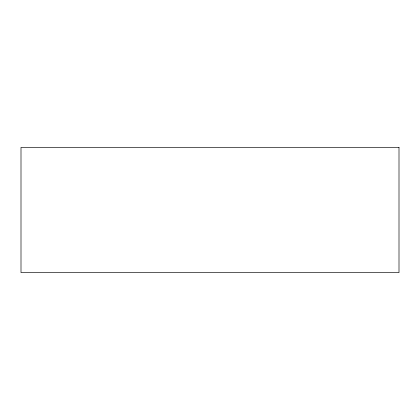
<?xml version="1.0" encoding="UTF-8"?>
<svg xmlns="http://www.w3.org/2000/svg" width="420" height="420" viewBox="0 0 420 420"><rect width="100%" height="100%" fill="white"/><g stroke="black" fill="none" stroke-linecap="round" stroke-linejoin="round"><path stroke-width="0.63" d="M399 147.394L21 147.394L21 272.606L399 272.606L399 147.394"/></g></svg>
